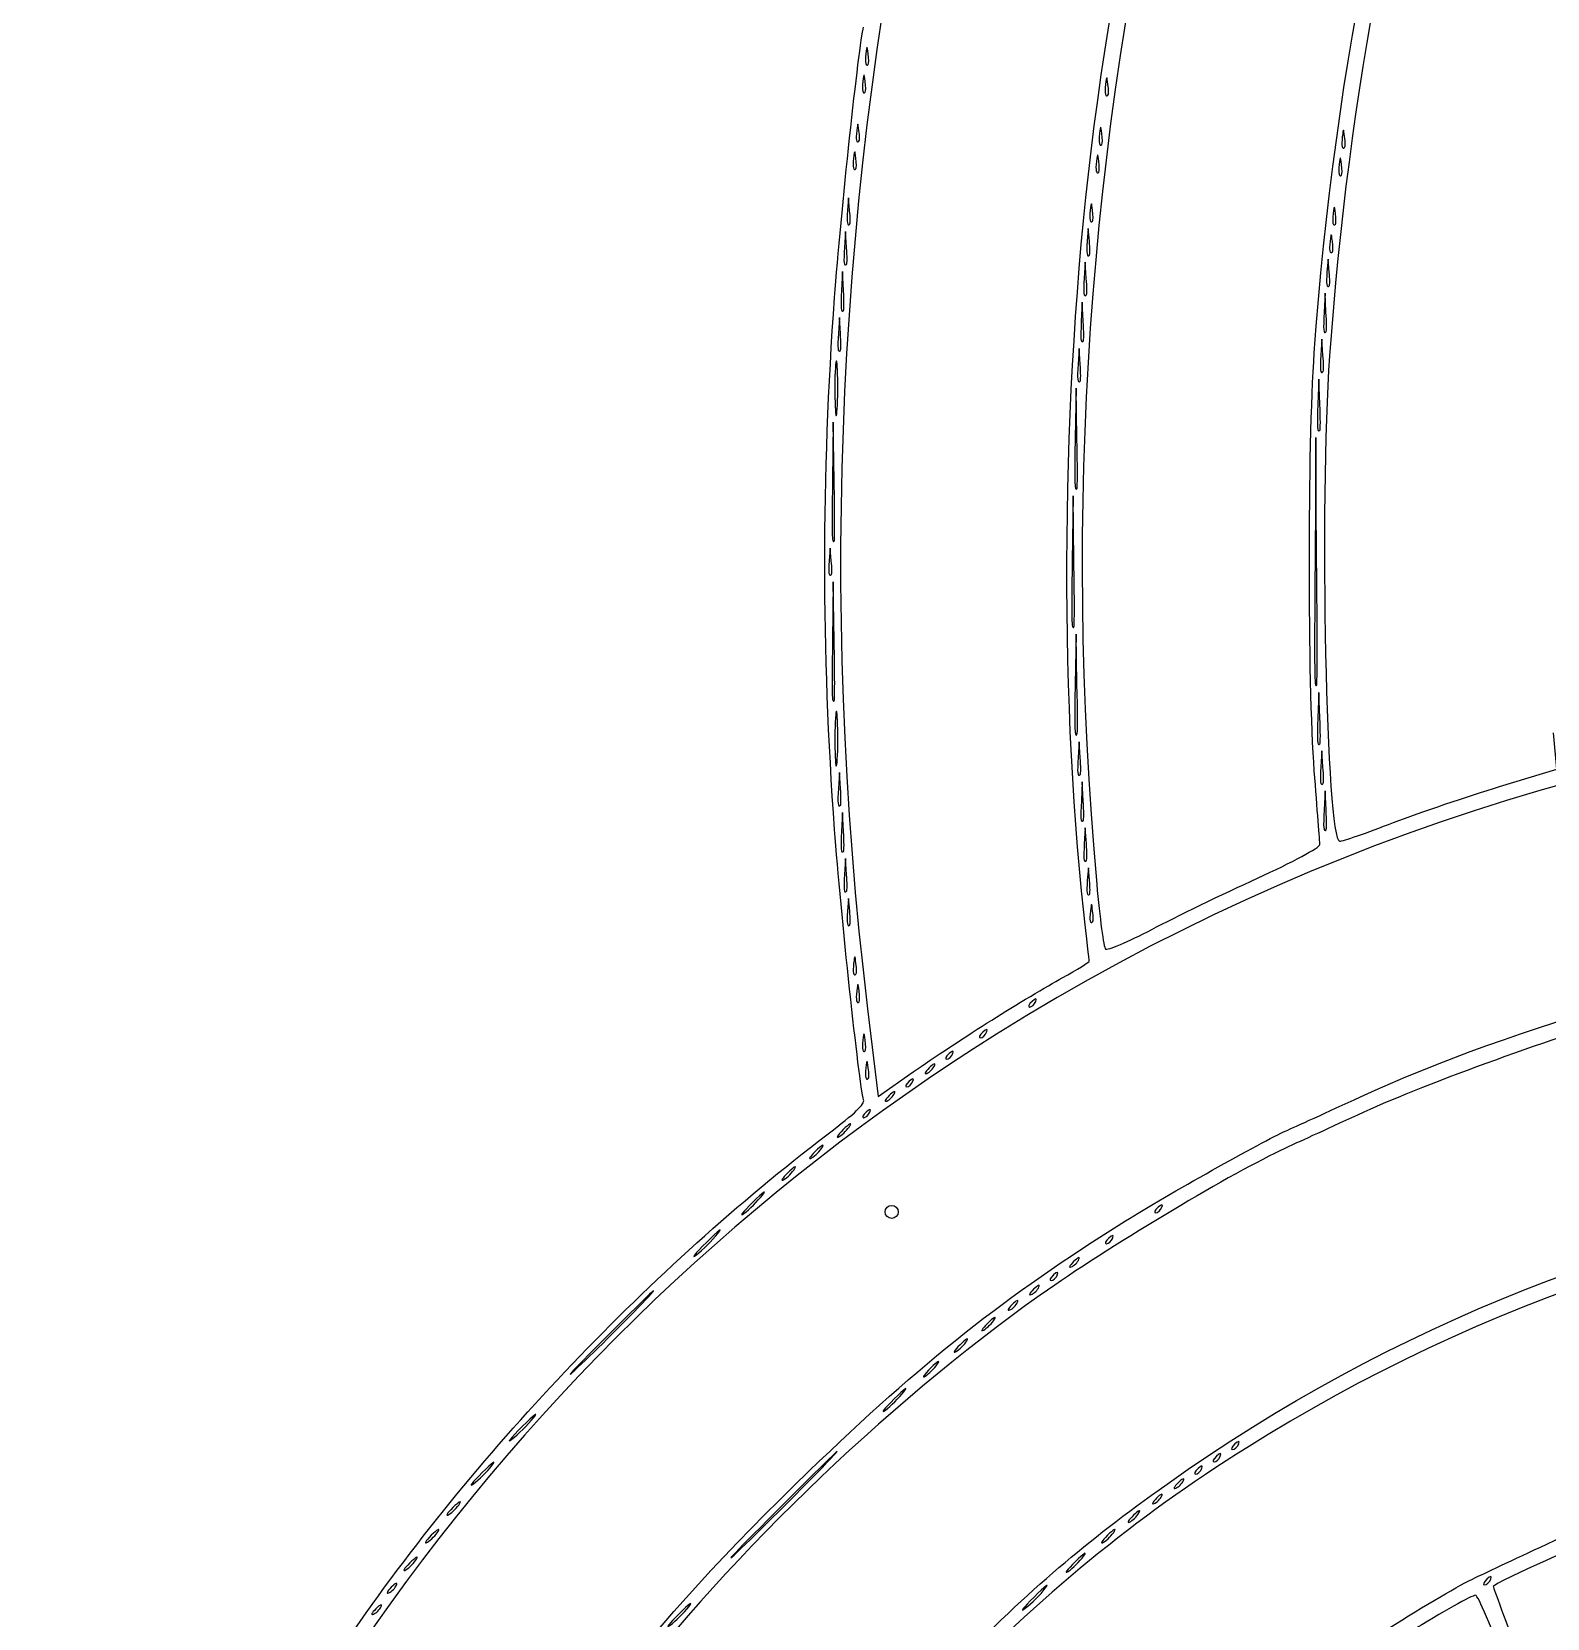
# Model space of a CAD drawing. Extents: x -1096.9 to -1063.6, y 947.9 to 977.9.
# Drawn here: x -1096.35 to -1090.82, y 959.02 to 964.81 of the extents above; entities that cross this region are included whole.
import ezdxf

# ---------------------------------------------------------------- set-up
doc = ezdxf.new("R2010")
doc.units = 0
doc.layers.add('Image', color=7, linetype='CONTINUOUS')

msp = doc.modelspace()

# ---------------------------------------------------------------- linework, layer by layer
at = {"layer": 'Image', "color": 7}
for points in [[(-1093.299529, 964.692008)], [(-1093.310747, 964.590961)], [(-1092.423785, 964.579732)], [(-1093.33321, 964.411319)], [(-1092.446248, 964.400093)], [(-1091.559259, 964.388867)], [(-1093.344455, 964.310272)], [(-1092.457466, 964.299043)], [(-1091.570477, 964.287817)], [(-1092.479929, 964.119405)], [(-1091.59294, 964.108176)], [(-1091.604185, 964.007129)], [(-1093.378719, 963.961636)], [(-1092.502948, 963.84936)], [(-1091.627362, 963.714486)], [(-1093.40105, 963.647264)], [(-1092.525411, 963.534988)], [(-1091.638448, 963.568672)], [(-1093.410336, 963.503261)], [(-1091.661626, 962.422716)], [(-1093.410204, 962.223321)], [(-1092.525226, 962.097853)], [(-1091.638343, 962.06418)], [(-1093.400917, 961.985585)], [(-1091.627256, 961.895621)], [(-1092.502763, 961.783483)], [(-1093.378481, 961.671215)], [(-1092.479691, 961.559513)], [(-1093.344217, 961.368653)], [(-1093.332972, 961.267606)], [(-1093.310509, 961.087965)], [(-1093.299291, 960.986915)], [(-1093.057488, 961.034209)], [(-1093.203432, 960.933162)], [(-1093.685794, 960.561711)], [(-1093.230605, 960.516732)], [(-1093.848513, 960.421241)], [(-1092.52983, 960.326843)], [(-1094.112567, 960.179309)], [(-1092.754381, 960.169689)], [(-1093.169301, 959.843161)], [(-1094.522169, 959.747594)], [(-1094.673775, 959.573704)], [(-1093.450183, 959.584182)], [(-1092.148062, 959.518491)], [(-1092.310781, 959.400029)], [(-1095.02231, 959.136745)], [(-1092.652623, 959.124802)], [(-1095.078481, 959.058158)], [(-1093.955219, 959.057238)]]:
    msp.add_lwpolyline(points, close=True, dxfattribs=at)
for points in [[(-1093.367262, 964.158333), (-1093.371231, 964.204984), (-1093.3752, 964.158333)], [(-1093.378719, 964.023387), (-1093.382423, 964.081482), (-1093.386127, 964.023387)], [(-1093.367527, 964.107811), (-1093.367262, 964.107811)], [(-1092.491518, 964.046059), (-1092.495487, 964.092708), (-1092.499455, 964.046059)], [(-1092.491783, 963.995535), (-1092.491518, 963.995535)], [(-1093.389964, 963.866058), (-1093.393403, 963.935522), (-1093.396843, 963.866058)], [(-1092.502948, 963.911111), (-1092.506652, 963.969206), (-1092.510356, 963.911111)], [(-1091.615774, 963.933784), (-1091.619742, 963.980432), (-1091.623711, 963.933784)], [(-1091.616038, 963.883259), (-1091.615774, 963.883259)], [(-1092.514325, 963.753782), (-1092.517765, 963.823249), (-1092.521204, 963.753782)], [(-1091.627362, 963.787464), (-1091.630802, 963.85693), (-1091.634241, 963.787464)], [(-1093.40105, 963.709015), (-1093.404754, 963.767109), (-1093.408458, 963.709015)], [(-1093.389699, 963.793078), (-1093.389964, 963.793078)], [(-1092.525411, 963.596739), (-1092.529115, 963.654833), (-1092.532819, 963.596739)], [(-1092.51406, 963.680802), (-1092.514325, 963.680802)], [(-1091.638448, 963.630423), (-1091.642153, 963.688517), (-1091.645857, 963.630423)], [(-1091.649984, 963.450461), (-1091.653424, 963.54256), (-1091.656863, 963.450459)], [(-1092.537238, 963.326692), (-1092.540413, 963.508876), (-1092.543588, 963.326692)], [(-1093.424068, 963.169458), (-1093.426979, 963.385366), (-1093.429889, 963.169455)], [(-1091.661626, 962.877432), (-1091.664536, 963.329234), (-1091.667447, 962.877432)], [(-1091.650249, 963.355026), (-1091.649984, 963.355026)], [(-1092.537503, 963.141438), (-1092.537238, 963.141438)], [(-1092.548403, 962.877527), (-1092.551314, 963.115911), (-1092.554224, 962.877527)], [(-1093.423804, 962.95052), (-1093.424068, 962.95052)], [(-1093.43444, 962.878384), (-1093.438409, 962.925036), (-1093.442378, 962.878384)], [(-1093.434705, 962.827862), (-1093.43444, 962.827862)], [(-1093.424015, 962.585626), (-1093.426926, 962.801534), (-1093.429836, 962.585623)], [(-1092.548139, 962.636135), (-1092.548403, 962.636135)], [(-1092.537132, 962.428479), (-1092.540307, 962.610663), (-1092.543482, 962.428479)], [(-1091.649984, 962.305249), (-1091.653424, 962.397348), (-1091.656863, 962.305249)], [(-1093.423751, 962.366688), (-1093.424015, 962.366688)], [(-1092.537397, 962.243226), (-1092.537132, 962.243226)], [(-1092.525226, 962.159604), (-1092.52893, 962.217699), (-1092.532634, 962.159604)], [(-1091.650249, 962.209817), (-1091.649984, 962.209817)], [(-1090.99305, 962.05403), (-1090.784479, 962.117403), (-1090.796915, 962.250753)], [(-1091.638343, 962.125931), (-1091.642047, 962.184025), (-1091.645751, 962.125931)], [(-1093.400917, 962.047339), (-1093.404621, 962.105433), (-1093.408326, 962.047339)], [(-1092.51414, 962.002275), (-1092.517579, 962.071741), (-1092.521019, 962.002275)], [(-1091.627256, 961.968601), (-1091.630696, 962.038068), (-1091.634136, 961.968601)], [(-1093.389831, 961.890007), (-1093.393271, 961.959473), (-1093.39671, 961.890007)], [(-1092.513875, 961.929298), (-1092.51414, 961.929298)], [(-1091.380453, 961.922381), (-1091.380347, 961.922381)], [(-1092.502763, 961.845234), (-1092.506467, 961.903329), (-1092.510171, 961.845234)], [(-1093.389567, 961.81703), (-1093.389831, 961.81703)], [(-1093.378481, 961.732966), (-1093.382185, 961.791061), (-1093.385889, 961.732966)], [(-1092.491333, 961.71072), (-1092.495301, 961.757371), (-1092.49927, 961.71072)], [(-1093.367024, 961.598452), (-1093.370993, 961.645103), (-1093.374962, 961.598452)], [(-1092.491597, 961.660195), (-1092.491333, 961.660195)], [(-1093.367289, 961.547927), (-1093.367024, 961.547927)], [(-1092.263579, 961.532012), (-1092.263738, 961.532012)], [(-1092.687204, 961.269027), (-1092.687468, 961.26903)], [(-1093.302095, 961.242447), (-1093.26336, 960.921904), (-1093.134985, 961.011479)], [(-1092.866856, 961.156751), (-1092.86712, 961.156754)], [(-1092.848229, 961.20091), (-1092.848123, 961.20091)], [(-1092.990363, 961.078159), (-1092.990628, 961.078159)], [(-1093.136308, 960.977112), (-1093.136572, 960.977112)], [(-1093.293496, 960.864836), (-1093.293761, 960.864836)], [(-1093.366098, 960.814949), (-1093.365966, 960.814944)], [(-1093.467143, 960.736357), (-1093.46701, 960.736352)], [(-1093.56816, 960.657742), (-1093.568055, 960.65776)], [(-1092.226882, 960.516782), (-1092.227146, 960.516782)], [(-1092.406507, 960.404506), (-1092.406772, 960.404506)], [(-1092.676012, 960.225825), (-1092.675774, 960.225802)], [(-1092.608623, 960.269775), (-1092.608887, 960.269778)], [(-1092.838413, 960.107588), (-1092.838281, 960.10761)], [(-1092.939458, 960.028999), (-1092.939325, 960.029018)], [(-1093.046085, 959.944465), (-1093.045952, 959.944449)], [(-1091.946185, 959.652262), (-1091.94645, 959.652262)], [(-1092.013548, 959.607351), (-1092.013813, 959.607351)], [(-1092.080911, 959.562441), (-1092.081176, 959.562441)], [(-1094.791991, 959.433927), (-1094.791858, 959.433949)], [(-1092.226908, 959.462352), (-1092.22667, 959.462328)], [(-1094.870598, 959.332883), (-1094.870466, 959.332902)], [(-1092.400528, 959.332891), (-1092.400395, 959.33291)], [(-1092.512632, 959.242583), (-1092.512526, 959.242591)], [(-1094.94918, 959.231857), (-1094.949047, 959.231852)], [(-1091.025541, 959.15825), (-1091.025806, 959.15825)]]:
    msp.add_lwpolyline(points, dxfattribs=at)
for points in [[(-1092.485406, 964.37478), (-1092.242889, 966.370249), (-1091.514147, 968.281629), (-1090.371782, 969.918341)], [(-1091.42575, 969.823935), (-1093.010392, 967.263996), (-1093.666956, 964.261237), (-1093.302095, 961.242447)], [(-1090.659146, 969.386362), (-1092.089193, 967.084132), (-1092.712392, 964.430764), (-1092.46498, 961.697573)], [(-1091.670066, 963.638294), (-1091.521979, 965.726881), (-1090.838401, 967.694383), (-1089.678309, 969.371074)], [(-1089.920403, 968.905453), (-1090.904812, 967.320871), (-1091.479407, 965.530404), (-1091.614318, 963.627071)], [(-1093.422216, 963.840822), (-1093.400256, 964.140854), (-1093.333131, 964.767486), (-1093.316436, 964.828345)], [(-1093.299529, 964.731307), (-1093.303498, 964.763078), (-1093.304027, 964.763078), (-1093.307996, 964.731307)], [(-1093.307996, 964.731307), (-1093.311964, 964.697935), (-1093.307996, 964.682766), (-1093.299529, 964.692008)], [(-1093.299529, 964.692008), (-1093.296883, 964.694389), (-1093.296883, 964.71201), (-1093.299529, 964.731307)], [(-1093.310747, 964.630257), (-1093.314716, 964.662031), (-1093.31551, 964.662031), (-1093.319214, 964.630257)], [(-1092.423785, 964.619031), (-1092.427753, 964.650802), (-1092.428547, 964.650802), (-1092.432251, 964.619031)], [(-1093.319214, 964.630257), (-1093.323183, 964.596888), (-1093.319214, 964.581719), (-1093.310747, 964.590961)], [(-1093.310747, 964.590961), (-1093.308101, 964.593342), (-1093.308101, 964.610963), (-1093.310747, 964.630257)], [(-1092.432251, 964.619031), (-1092.43622, 964.585661), (-1092.432251, 964.570493), (-1092.423785, 964.579732)], [(-1092.423785, 964.579732), (-1092.421139, 964.582113), (-1092.421139, 964.599735), (-1092.423785, 964.619031)], [(-1093.33321, 964.450615), (-1093.337179, 964.482389), (-1093.337708, 964.482389), (-1093.341677, 964.450615)], [(-1092.446248, 964.439389), (-1092.449952, 964.471163), (-1092.450746, 964.471163), (-1092.454714, 964.439389)], [(-1091.559259, 964.428163), (-1091.563227, 964.459934), (-1091.563756, 964.459934), (-1091.567725, 964.428163)], [(-1093.341677, 964.450615), (-1093.345646, 964.417246), (-1093.341677, 964.402078), (-1093.33321, 964.411319)], [(-1093.33321, 964.411319), (-1093.330565, 964.413701), (-1093.330565, 964.431322), (-1093.33321, 964.450615)], [(-1092.454714, 964.439389), (-1092.458683, 964.40602), (-1092.454714, 964.390851), (-1092.446248, 964.400093)], [(-1092.446248, 964.400093), (-1092.443602, 964.402474), (-1092.443602, 964.420096), (-1092.446248, 964.439389)], [(-1091.567725, 964.428163), (-1091.571694, 964.394794), (-1091.567725, 964.379625), (-1091.559259, 964.388867)], [(-1091.559259, 964.388867), (-1091.556613, 964.391248), (-1091.556613, 964.408869), (-1091.559259, 964.428163)], [(-1093.352922, 964.349568), (-1093.356891, 964.316199), (-1093.352922, 964.301031), (-1093.344455, 964.310272)], [(-1093.344455, 964.349568), (-1093.348159, 964.381342), (-1093.348953, 964.381342), (-1093.352922, 964.349568)], [(-1093.344455, 964.310272), (-1093.341809, 964.312654), (-1093.341809, 964.330275), (-1093.344455, 964.349568)], [(-1092.5116, 961.594957), (-1092.603093, 962.422333), (-1092.592986, 963.488667), (-1092.485406, 964.37478)], [(-1092.457466, 964.338342), (-1092.461435, 964.370113), (-1092.461964, 964.370113), (-1092.465933, 964.338342)], [(-1091.570477, 964.327113), (-1091.574446, 964.358887), (-1091.575239, 964.358887), (-1091.578944, 964.327113)], [(-1092.465933, 964.338342), (-1092.469901, 964.304973), (-1092.465933, 964.289804), (-1092.457466, 964.299043)], [(-1092.457466, 964.299043), (-1092.45482, 964.301425), (-1092.45482, 964.319046), (-1092.457466, 964.338342)], [(-1091.578944, 964.327113), (-1091.582912, 964.293744), (-1091.578944, 964.278575), (-1091.570477, 964.287817)], [(-1091.570477, 964.287817), (-1091.567831, 964.290198), (-1091.567831, 964.30782), (-1091.570477, 964.327113)], [(-1092.479929, 964.158701), (-1092.483633, 964.190472), (-1092.484427, 964.190472), (-1092.488396, 964.158701)], [(-1091.59294, 964.147472), (-1091.596909, 964.179245), (-1091.597438, 964.179245), (-1091.601407, 964.147472)], [(-1093.3752, 964.158333), (-1093.378904, 964.114494), (-1093.3752, 964.098825), (-1093.367527, 964.107811)], [(-1093.367262, 964.107811), (-1093.364616, 964.109927), (-1093.364616, 964.132681), (-1093.367262, 964.158333)], [(-1092.488396, 964.158701), (-1092.492365, 964.125331), (-1092.488396, 964.110163), (-1092.479929, 964.119405)], [(-1092.479929, 964.119405), (-1092.477283, 964.121786), (-1092.477283, 964.139407), (-1092.479929, 964.158701)], [(-1091.601407, 964.147472), (-1091.605375, 964.114102), (-1091.601407, 964.098934), (-1091.59294, 964.108176)], [(-1091.59294, 964.108176), (-1091.590294, 964.110557), (-1091.590294, 964.128178), (-1091.59294, 964.147472)], [(-1091.604185, 964.046425), (-1091.608154, 964.078198), (-1091.608683, 964.078198), (-1091.612651, 964.046425)], [(-1093.386127, 964.023387), (-1093.389567, 963.969087), (-1093.388773, 963.952828), (-1093.378719, 963.961636)], [(-1093.378719, 963.961636), (-1093.376073, 963.963753), (-1093.376073, 963.991434), (-1093.378719, 964.023387)], [(-1092.499455, 964.046059), (-1092.50316, 964.002221), (-1092.499455, 963.986549), (-1092.491783, 963.995535)], [(-1092.491518, 963.995535), (-1092.488872, 963.997651), (-1092.488872, 964.020405), (-1092.491518, 964.046059)], [(-1091.612651, 964.046425), (-1091.61662, 964.013055), (-1091.612651, 963.997887), (-1091.604185, 964.007129)], [(-1091.604185, 964.007129), (-1091.601539, 964.00951), (-1091.601539, 964.027131), (-1091.604185, 964.046425)], [(-1092.510356, 963.911111), (-1092.513796, 963.856814), (-1092.513002, 963.840555), (-1092.502948, 963.84936)], [(-1092.502948, 963.84936), (-1092.500302, 963.851477), (-1092.500302, 963.879158), (-1092.502948, 963.911111)], [(-1091.623711, 963.933784), (-1091.627415, 963.889945), (-1091.623711, 963.874273), (-1091.616038, 963.883259)], [(-1091.615774, 963.883259), (-1091.613128, 963.885375), (-1091.613128, 963.90813), (-1091.615774, 963.933784)], [(-1093.422216, 961.896984), (-1093.469868, 962.547616), (-1093.469868, 963.190191), (-1093.422216, 963.840822)], [(-1093.396843, 963.866058), (-1093.400018, 963.801304), (-1093.399489, 963.784402), (-1093.389699, 963.793078)], [(-1093.389964, 963.793078), (-1093.387318, 963.79493), (-1093.387318, 963.827852), (-1093.389964, 963.866058)], [(-1091.634241, 963.787464), (-1091.637416, 963.722712), (-1091.636887, 963.705811), (-1091.627362, 963.714486)], [(-1091.627362, 963.714486), (-1091.624716, 963.716338), (-1091.624716, 963.749258), (-1091.627362, 963.787464)], [(-1093.408458, 963.709015), (-1093.411898, 963.654717), (-1093.411104, 963.638458), (-1093.40105, 963.647264)], [(-1093.40105, 963.647264), (-1093.398404, 963.64938), (-1093.398404, 963.677064), (-1093.40105, 963.709015)], [(-1092.521204, 963.753782), (-1092.524379, 963.689028), (-1092.52385, 963.672129), (-1092.51406, 963.680802)], [(-1092.514325, 963.680802), (-1092.511679, 963.682654), (-1092.511679, 963.715576), (-1092.514325, 963.753782)], [(-1093.415099, 963.608986), (-1093.418274, 963.612082), (-1093.421184, 963.56955), (-1093.421714, 963.51449)], [(-1093.410336, 963.503261), (-1093.410336, 963.558321), (-1093.412982, 963.605899), (-1093.415099, 963.608986)], [(-1092.532819, 963.596739), (-1092.536259, 963.542441), (-1092.535465, 963.526182), (-1092.525411, 963.534988)], [(-1092.525411, 963.534988), (-1092.522765, 963.537104), (-1092.522765, 963.564788), (-1092.525411, 963.596739)], [(-1091.670066, 962.111016), (-1091.694143, 962.434371), (-1091.694143, 963.301223), (-1091.670066, 963.638294)], [(-1091.614318, 963.627071), (-1091.652524, 963.088265), (-1091.627018, 961.853793), (-1091.577515, 961.854018)], [(-1091.645857, 963.630423), (-1091.649296, 963.576122), (-1091.648503, 963.559864), (-1091.638448, 963.568672)], [(-1091.638448, 963.568672), (-1091.635803, 963.570788), (-1091.635803, 963.598469), (-1091.638448, 963.630423)], [(-1093.421714, 963.51449), (-1093.421714, 963.459431), (-1093.419068, 963.411853), (-1093.416951, 963.408768)], [(-1093.416951, 963.408768), (-1093.413776, 963.405673), (-1093.410866, 963.448202), (-1093.410336, 963.503261)], [(-1091.656863, 963.450459), (-1091.660038, 963.364808), (-1091.659509, 963.34653), (-1091.650249, 963.355026)], [(-1091.649984, 963.355026), (-1091.647338, 963.356878), (-1091.647338, 963.399804), (-1091.649984, 963.450461)], [(-1092.543588, 963.326692), (-1092.546498, 963.157485), (-1092.546234, 963.13325), (-1092.537503, 963.141438)], [(-1092.537238, 963.141438), (-1092.534592, 963.143026), (-1092.534592, 963.226491), (-1092.537238, 963.326692)], [(-1093.429889, 963.169455), (-1093.4328, 962.968922), (-1093.432535, 962.942385), (-1093.423804, 962.95052)], [(-1093.424068, 962.95052), (-1093.421423, 962.952108), (-1093.421423, 963.050708), (-1093.424068, 963.169458)], [(-1093.442378, 962.878384), (-1093.446082, 962.834546), (-1093.442378, 962.818877), (-1093.434705, 962.827862)], [(-1093.43444, 962.827862), (-1093.431794, 962.829979), (-1093.431794, 962.852733), (-1093.43444, 962.878384)], [(-1092.554224, 962.877527), (-1092.557135, 962.656111), (-1092.55687, 962.628028), (-1092.548139, 962.636135)], [(-1092.548403, 962.636135), (-1092.545758, 962.637722), (-1092.545758, 962.746416), (-1092.548403, 962.877527)], [(-1091.667447, 962.877432), (-1091.670093, 962.457641), (-1091.670093, 962.414737), (-1091.661626, 962.422716)], [(-1091.661626, 962.422716), (-1091.65898, 962.424304), (-1091.65898, 962.628941), (-1091.661626, 962.877432)], [(-1085.024606, 961.493211), (-1087.509467, 962.755189), (-1090.479176, 962.624297), (-1092.831111, 961.149137)], [(-1093.429836, 962.585623), (-1093.432747, 962.38509), (-1093.432482, 962.35855), (-1093.423751, 962.366688)], [(-1093.424015, 962.366688), (-1093.42137, 962.368276), (-1093.42137, 962.466873), (-1093.424015, 962.585626)], [(-1092.543482, 962.428479), (-1092.546393, 962.259273), (-1092.546128, 962.235037), (-1092.537397, 962.243226)], [(-1092.537132, 962.243226), (-1092.534486, 962.244813), (-1092.534486, 962.328279), (-1092.537132, 962.428479)], [(-1093.414967, 962.329046), (-1093.418142, 962.332142), (-1093.421052, 962.28961), (-1093.421581, 962.23455)], [(-1093.410204, 962.223321), (-1093.410204, 962.278381), (-1093.41285, 962.325958), (-1093.414967, 962.329046)], [(-1091.656863, 962.305249), (-1091.660038, 962.219598), (-1091.659509, 962.201321), (-1091.650249, 962.209817)], [(-1091.649984, 962.209817), (-1091.647338, 962.211669), (-1091.647338, 962.254595), (-1091.649984, 962.305249)], [(-1093.421581, 962.23455), (-1093.421581, 962.17949), (-1093.418935, 962.131913), (-1093.416819, 962.128825)], [(-1093.416819, 962.128825), (-1093.413644, 962.12573), (-1093.410733, 962.168261), (-1093.410204, 962.223321)], [(-1092.532634, 962.159604), (-1092.536074, 962.105306), (-1092.53528, 962.089048), (-1092.525226, 962.097853)], [(-1092.525226, 962.097853), (-1092.52258, 962.09997), (-1092.52258, 962.127653), (-1092.525226, 962.159604)], [(-1091.649958, 961.84189), (-1091.649958, 961.851944), (-1091.659747, 961.973062), (-1091.670066, 962.111016)], [(-1091.645751, 962.125931), (-1091.64919, 962.071633), (-1091.648397, 962.055374), (-1091.638343, 962.06418)], [(-1091.638343, 962.06418), (-1091.635697, 962.066296), (-1091.635697, 962.093977), (-1091.638343, 962.125931)], [(-1093.408326, 962.047339), (-1093.411765, 961.993038), (-1093.410971, 961.97678), (-1093.400917, 961.985585)], [(-1093.400917, 961.985585), (-1093.398271, 961.987702), (-1093.398271, 962.015385), (-1093.400917, 962.047339)], [(-1091.380347, 961.922381), (-1091.282055, 961.959931), (-1091.107774, 962.019177), (-1090.99305, 962.05403)], [(-1092.521019, 962.002275), (-1092.524194, 961.937523), (-1092.523665, 961.920622), (-1092.513875, 961.929298)], [(-1092.51414, 961.929298), (-1092.511494, 961.93115), (-1092.511494, 961.964069), (-1092.51414, 962.002275)], [(-1091.634136, 961.968601), (-1091.637311, 961.903847), (-1091.636781, 961.886948), (-1091.627256, 961.895621)], [(-1091.627256, 961.895621), (-1091.624611, 961.897473), (-1091.624611, 961.930396), (-1091.627256, 961.968601)], [(-1091.577515, 961.854018), (-1091.567461, 961.854066), (-1091.478746, 961.884829), (-1091.380453, 961.922381)], [(-1093.316436, 960.909461), (-1093.333105, 960.970321), (-1093.400229, 961.596952), (-1093.422216, 961.896984)], [(-1093.39671, 961.890007), (-1093.399885, 961.825255), (-1093.399356, 961.808354), (-1093.389567, 961.81703)], [(-1093.389831, 961.81703), (-1093.387185, 961.818882), (-1093.387185, 961.851801), (-1093.389831, 961.890007)], [(-1092.510171, 961.845234), (-1092.513611, 961.790934), (-1092.512817, 961.774675), (-1092.502763, 961.783483)], [(-1092.502763, 961.783483), (-1092.500117, 961.7856), (-1092.500117, 961.81328), (-1092.502763, 961.845234)], [(-1091.877182, 961.719282), (-1091.751452, 961.776652), (-1091.649217, 961.831822), (-1091.649958, 961.84189)], [(-1093.385889, 961.732966), (-1093.389329, 961.678668), (-1093.388535, 961.66241), (-1093.378481, 961.671215)], [(-1093.378481, 961.671215), (-1093.375835, 961.673332), (-1093.375835, 961.701012), (-1093.378481, 961.732966)], [(-1092.49927, 961.71072), (-1092.502974, 961.666881), (-1092.49927, 961.651213), (-1092.491597, 961.660195)], [(-1092.491333, 961.660195), (-1092.488687, 961.662312), (-1092.488687, 961.685066), (-1092.491333, 961.71072)], [(-1092.46498, 961.697573), (-1092.453603, 961.573007), (-1092.439316, 961.466131), (-1092.433045, 961.460067)], [(-1092.263738, 961.532012), (-1092.176849, 961.577645), (-1092.002885, 961.661915), (-1091.877182, 961.719282)], [(-1092.479691, 961.598809), (-1092.483395, 961.630583), (-1092.484189, 961.630583), (-1092.488158, 961.598809)], [(-1093.374962, 961.598452), (-1093.378666, 961.554613), (-1093.374962, 961.538945), (-1093.367289, 961.547927)], [(-1093.367024, 961.547927), (-1093.364378, 961.550044), (-1093.364378, 961.572798), (-1093.367024, 961.598452)], [(-1092.492021, 961.416487), (-1092.492021, 961.420112), (-1092.501281, 961.500429), (-1092.5116, 961.594957)], [(-1092.488158, 961.598809), (-1092.492126, 961.56544), (-1092.488158, 961.550271), (-1092.479691, 961.559513)], [(-1092.479691, 961.559513), (-1092.477045, 961.561894), (-1092.477045, 961.579542), (-1092.479691, 961.598809)], [(-1092.433045, 961.460067), (-1092.426695, 961.454008), (-1092.350495, 961.486393), (-1092.263579, 961.532012)], [(-1091.501844, 960.920164), (-1090.925846, 961.184977), (-1090.16763, 961.396271), (-1089.499848, 961.478051)], [(-1093.352684, 961.407949), (-1093.356653, 961.37458), (-1093.352684, 961.359412), (-1093.344217, 961.368653)], [(-1093.344217, 961.407949), (-1093.347921, 961.439723), (-1093.348715, 961.439723), (-1093.352684, 961.407949)], [(-1093.344217, 961.368653), (-1093.341571, 961.371035), (-1093.341571, 961.388656), (-1093.344217, 961.407949)], [(-1092.590578, 961.355326), (-1092.536021, 961.385333), (-1092.491677, 961.412855), (-1092.492021, 961.416487)], [(-1093.332972, 961.306902), (-1093.336941, 961.338673), (-1093.33747, 961.338673), (-1093.341439, 961.306902)], [(-1092.848123, 961.20091), (-1092.760996, 961.255835), (-1092.645109, 961.325323), (-1092.590578, 961.355326)], [(-1093.341439, 961.306902), (-1093.345408, 961.273533), (-1093.341439, 961.258364), (-1093.332972, 961.267606)], [(-1093.332972, 961.267606), (-1093.330326, 961.269988), (-1093.330326, 961.287609), (-1093.332972, 961.306902)], [(-1092.700962, 961.269027), (-1092.713398, 961.257677), (-1092.717366, 961.24839), (-1092.709693, 961.24839)], [(-1092.709693, 961.24839), (-1092.702285, 961.24839), (-1092.692231, 961.257677), (-1092.687204, 961.269027)], [(-1092.687468, 961.26903), (-1092.682177, 961.281571), (-1092.687468, 961.281571), (-1092.700962, 961.269027)], [(-1090.503518, 961.220021), (-1090.767308, 961.147655), (-1091.257872, 960.970548), (-1091.489567, 960.864027)], [(-1093.310509, 961.127261), (-1093.314478, 961.159035), (-1093.315272, 961.159035), (-1093.318976, 961.127261)], [(-1093.134985, 961.011479), (-1093.064367, 961.060745), (-1092.93533, 961.145991), (-1092.848229, 961.20091)], [(-1092.880614, 961.156751), (-1092.89305, 961.145401), (-1092.897018, 961.136114), (-1092.889345, 961.136114)], [(-1092.889345, 961.136114), (-1092.881937, 961.136114), (-1092.871883, 961.145401), (-1092.866856, 961.156751)], [(-1092.86712, 961.156754), (-1092.861829, 961.169295), (-1092.86712, 961.169295), (-1092.880614, 961.156751)], [(-1092.831111, 961.149137), (-1094.632711, 960.019154), (-1095.905648, 958.20185), (-1096.354911, 956.118423)], [(-1093.318976, 961.127261), (-1093.322945, 961.093892), (-1093.318976, 961.078723), (-1093.310509, 961.087965)], [(-1093.310509, 961.087965), (-1093.307863, 961.090346), (-1093.307863, 961.107967), (-1093.310509, 961.127261)], [(-1093.299291, 961.026214), (-1093.30326, 961.057985), (-1093.303789, 961.057985), (-1093.307758, 961.026214)], [(-1093.057515, 961.034186), (-1093.053017, 961.045007), (-1093.061748, 961.04125), (-1093.077094, 961.025825)], [(-1093.004122, 961.078159), (-1093.016557, 961.066809), (-1093.020526, 961.057522), (-1093.012853, 961.057522)], [(-1093.012853, 961.057522), (-1093.005445, 961.057522), (-1092.99539, 961.066809), (-1092.990363, 961.078159)], [(-1092.990628, 961.078159), (-1092.985336, 961.090701), (-1092.990628, 961.090701), (-1093.004122, 961.078159)], [(-1093.307758, 961.026214), (-1093.311726, 960.992845), (-1093.307758, 960.977676), (-1093.299291, 960.986915)], [(-1093.299291, 960.986915), (-1093.296645, 960.989296), (-1093.296645, 961.006918), (-1093.299291, 961.026214)], [(-1093.136572, 960.977112), (-1093.13128, 960.989654), (-1093.136572, 960.989654), (-1093.150066, 960.977112)], [(-1093.077094, 961.025825), (-1093.09244, 961.0104), (-1093.096408, 961.001536), (-1093.08556, 961.00614)], [(-1093.08556, 961.00614), (-1093.074713, 961.010744), (-1093.062013, 961.023364), (-1093.057488, 961.034209)], [(-1093.223038, 960.924778), (-1093.238384, 960.909326), (-1093.242353, 960.900463), (-1093.231505, 960.905093)], [(-1093.231505, 960.905093), (-1093.220657, 960.909697), (-1093.207957, 960.922317), (-1093.203432, 960.933162)], [(-1093.203459, 960.933139), (-1093.198961, 960.94396), (-1093.207692, 960.940203), (-1093.223038, 960.924778)], [(-1093.150066, 960.977112), (-1093.162501, 960.965762), (-1093.16647, 960.956475), (-1093.158797, 960.956475)], [(-1093.158797, 960.956475), (-1093.151389, 960.956475), (-1093.141335, 960.965762), (-1093.136308, 960.977112)], [(-1092.208043, 959.505394), (-1090.568844, 960.672757), (-1088.454347, 960.967865), (-1086.554241, 960.294464)], [(-1093.450712, 960.781636), (-1093.34345, 960.863537), (-1093.312044, 960.893422), (-1093.316436, 960.909461)], [(-1093.307255, 960.864836), (-1093.319426, 960.853486), (-1093.323659, 960.844199), (-1093.315986, 960.844199)], [(-1093.315986, 960.844199), (-1093.308578, 960.844199), (-1093.298524, 960.853486), (-1093.293496, 960.864836)], [(-1093.293761, 960.864836), (-1093.288469, 960.877378), (-1093.293761, 960.877378), (-1093.307255, 960.864836)], [(-1086.099132, 960.052375), (-1087.969736, 960.884429), (-1090.091615, 960.749206), (-1091.838897, 959.686586)], [(-1091.773386, 960.796032), (-1091.742483, 960.809843), (-1091.620298, 960.865707), (-1091.501844, 960.920164)], [(-1091.489567, 960.864027), (-1091.608021, 960.80957), (-1091.730206, 960.753709), (-1091.761109, 960.739895)], [(-1093.405389, 960.775653), (-1093.39163, 960.783644), (-1093.374089, 960.801318), (-1093.366098, 960.814949)], [(-1093.365966, 960.814944), (-1093.358028, 960.82857), (-1093.369141, 960.822035), (-1093.390837, 960.800445)], [(-1095.177674, 958.972028), (-1094.712272, 959.642049), (-1094.091983, 960.292016), (-1093.450712, 960.781636)], [(-1093.46701, 960.736352), (-1093.459073, 960.749978), (-1093.470185, 960.743443), (-1093.491881, 960.721853)], [(-1093.390837, 960.800445), (-1093.412533, 960.778828), (-1093.418962, 960.767679), (-1093.405389, 960.775653)], [(-1092.359517, 960.467287), (-1092.212594, 960.55928), (-1091.857682, 960.758336), (-1091.773386, 960.796032)], [(-1093.491881, 960.721853), (-1093.513577, 960.700237), (-1093.520033, 960.689087), (-1093.506433, 960.697062)], [(-1093.506433, 960.697062), (-1093.492939, 960.705052), (-1093.475133, 960.722726), (-1093.467143, 960.736357)], [(-1091.761109, 960.739895), (-1091.932083, 960.663454), (-1092.36256, 960.408703), (-1092.618015, 960.232787)], [(-1093.592925, 960.643235), (-1093.614621, 960.621618), (-1093.621077, 960.610469), (-1093.607478, 960.618443)], [(-1093.607478, 960.618443), (-1093.593719, 960.626434), (-1093.576151, 960.644108), (-1093.56816, 960.657742)], [(-1093.568055, 960.65776), (-1093.560117, 960.671386), (-1093.57123, 960.664851), (-1093.592925, 960.643235)], [(-1093.685794, 960.561698), (-1093.668067, 960.584373), (-1093.683148, 960.572678), (-1093.721116, 960.53569)], [(-1093.721116, 960.53569), (-1093.75829, 960.498751), (-1093.77271, 960.480146), (-1093.753263, 960.494457)], [(-1093.753263, 960.494457), (-1093.733948, 960.508771), (-1093.703468, 960.539029), (-1093.685794, 960.561711)], [(-1093.230605, 960.483048), (-1093.239865, 960.492308), (-1093.239865, 960.507469), (-1093.230605, 960.516732)], [(-1093.230605, 960.516732), (-1093.221345, 960.525993), (-1093.206263, 960.525993), (-1093.196924, 960.516732)], [(-1093.196924, 960.516732), (-1093.187663, 960.507472), (-1093.187663, 960.492311), (-1093.196924, 960.483048)], [(-1092.24064, 960.516782), (-1092.253075, 960.505432), (-1092.257044, 960.496145), (-1092.249371, 960.496145)], [(-1092.249371, 960.496145), (-1092.241963, 960.496145), (-1092.231909, 960.505432), (-1092.226882, 960.516782)], [(-1092.227146, 960.516782), (-1092.221855, 960.529324), (-1092.227146, 960.529324), (-1092.24064, 960.516782)], [(-1093.517043, 959.551625), (-1093.1008, 959.953649), (-1092.800631, 960.191086), (-1092.359517, 960.467287)], [(-1093.196924, 960.483048), (-1093.206184, 960.473788), (-1093.221265, 960.473788), (-1093.230605, 960.483048)], [(-1093.927226, 960.342761), (-1093.904737, 960.360223), (-1093.869415, 960.395537), (-1093.848513, 960.421241)], [(-1093.848539, 960.421263), (-1093.827637, 960.44698), (-1093.845894, 960.432719), (-1093.889285, 960.389534)], [(-1092.420266, 960.404506), (-1092.432701, 960.393156), (-1092.43667, 960.383869), (-1092.428997, 960.383869)], [(-1092.428997, 960.383869), (-1092.421589, 960.383869), (-1092.411534, 960.393156), (-1092.406507, 960.404506)], [(-1092.406772, 960.404506), (-1092.40148, 960.417048), (-1092.406772, 960.417048), (-1092.420266, 960.404506)], [(-1093.889285, 960.389534), (-1093.932518, 960.346309), (-1093.949637, 960.325309), (-1093.927226, 960.342761)], [(-1092.549409, 960.318488), (-1092.564755, 960.303036), (-1092.568723, 960.294173), (-1092.557875, 960.298776)], [(-1092.557875, 960.298776), (-1092.547028, 960.30338), (-1092.534328, 960.316001), (-1092.52983, 960.326843)], [(-1092.52983, 960.326849), (-1092.525332, 960.337697), (-1092.534063, 960.333913), (-1092.549409, 960.318488)], [(-1094.112567, 960.179306), (-1094.044728, 960.25109), (-1094.100396, 960.198674), (-1094.23626, 960.062834)], [(-1092.618015, 960.232787), (-1093.183694, 959.843243), (-1093.798956, 959.257101), (-1094.206547, 958.719473)], [(-1092.704084, 960.197756), (-1092.693236, 960.20236), (-1092.680536, 960.215007), (-1092.676012, 960.225825)], [(-1092.675774, 960.225802), (-1092.671276, 960.236623), (-1092.680007, 960.232866), (-1092.695618, 960.217441)], [(-1092.622381, 960.269775), (-1092.634816, 960.258425), (-1092.638785, 960.249138), (-1092.631112, 960.249138)], [(-1092.631112, 960.249138), (-1092.623704, 960.249138), (-1092.61365, 960.258425), (-1092.608623, 960.269775)], [(-1092.608887, 960.269778), (-1092.603595, 960.282319), (-1092.608887, 960.282319), (-1092.622381, 960.269775)], [(-1094.359582, 959.932315), (-1094.291584, 959.996373), (-1094.180406, 960.10752), (-1094.112567, 960.179309)], [(-1092.782427, 960.141619), (-1092.771579, 960.146223), (-1092.758879, 960.158843), (-1092.754381, 960.169689)], [(-1092.754381, 960.169665), (-1092.749884, 960.180486), (-1092.758615, 960.176729), (-1092.773961, 960.161304)], [(-1092.695618, 960.217441), (-1092.710963, 960.201989), (-1092.714668, 960.193126), (-1092.704084, 960.197756)], [(-1092.838281, 960.10761), (-1092.830343, 960.121236), (-1092.841456, 960.1147), (-1092.863152, 960.093084)], [(-1092.773961, 960.161304), (-1092.789306, 960.145852), (-1092.793275, 960.136989), (-1092.782427, 960.141619)], [(-1094.23626, 960.062834), (-1094.372123, 959.926989), (-1094.427606, 959.868254), (-1094.359582, 959.932315)], [(-1092.863152, 960.093084), (-1092.884848, 960.071467), (-1092.891303, 960.060321), (-1092.877704, 960.068292)], [(-1092.877704, 960.068292), (-1092.86421, 960.076283), (-1092.846377, 960.093957), (-1092.838413, 960.107588)], [(-1092.964196, 960.014492), (-1092.985892, 959.992876), (-1092.992348, 959.981726), (-1092.978748, 959.989701)], [(-1092.978748, 959.989701), (-1092.96499, 959.997691), (-1092.947421, 960.015365), (-1092.939458, 960.028999)], [(-1092.939325, 960.029018), (-1092.931388, 960.042644), (-1092.9425, 960.036109), (-1092.964196, 960.014492)], [(-1093.091196, 959.899779), (-1093.077702, 959.90769), (-1093.057356, 959.927809), (-1093.046085, 959.944465)], [(-1093.045952, 959.944449), (-1093.034575, 959.961091), (-1093.045741, 959.954609), (-1093.070559, 959.930056)], [(-1093.070559, 959.930056), (-1093.095429, 959.905476), (-1093.10461, 959.891855), (-1093.091196, 959.899779)], [(-1093.23677, 959.775907), (-1093.217191, 959.790221), (-1093.186975, 959.820478), (-1093.169301, 959.843161)], [(-1093.169301, 959.843151), (-1093.151574, 959.865825), (-1093.166655, 959.854131), (-1093.204623, 959.817142)], [(-1094.522195, 959.747615), (-1094.501293, 959.773332), (-1094.519549, 959.759071), (-1094.562941, 959.715886)], [(-1093.204623, 959.817142), (-1093.24177, 959.780201), (-1093.25619, 959.761598), (-1093.23677, 959.775907)], [(-1094.562941, 959.715886), (-1094.606174, 959.672658), (-1094.623292, 959.651661), (-1094.600882, 959.669113)], [(-1094.600882, 959.669113), (-1094.578392, 959.686575), (-1094.543071, 959.721889), (-1094.522169, 959.747594)], [(-1090.82123, 959.286417), (-1090.167286, 959.594506), (-1089.401687, 959.758973), (-1088.62151, 959.758973)], [(-1093.450183, 959.584182), (-1093.363717, 959.67445), (-1093.434308, 959.60683), (-1093.607345, 959.433946)], [(-1091.838897, 959.686586), (-1092.258023, 959.431689), (-1092.597933, 959.161798), (-1092.971631, 958.787135)], [(-1091.959944, 959.652262), (-1091.972114, 959.640911), (-1091.976348, 959.631624), (-1091.968675, 959.631624)], [(-1091.968675, 959.631624), (-1091.961266, 959.631624), (-1091.951212, 959.640911), (-1091.946185, 959.652262)], [(-1091.94645, 959.652262), (-1091.941158, 959.664803), (-1091.94645, 959.664803), (-1091.959944, 959.652262)], [(-1094.673775, 959.573694), (-1094.656048, 959.596368), (-1094.671129, 959.584674), (-1094.709123, 959.547685)], [(-1092.027306, 959.607351), (-1092.039742, 959.596001), (-1092.043711, 959.586714), (-1092.036038, 959.586714)], [(-1092.036038, 959.586714), (-1092.028629, 959.586714), (-1092.018575, 959.596001), (-1092.013548, 959.607351)], [(-1092.013813, 959.607351), (-1092.008521, 959.619893), (-1092.013813, 959.619893), (-1092.027306, 959.607351)], [(-1094.834059, 957.855545), (-1094.463987, 958.521827), (-1094.106138, 958.982686), (-1093.517043, 959.551625)], [(-1094.709123, 959.547685), (-1094.746271, 959.510747), (-1094.76069, 959.492141), (-1094.74127, 959.506452)], [(-1094.74127, 959.506452), (-1094.721955, 959.520766), (-1094.691449, 959.551021), (-1094.673775, 959.573704)], [(-1093.764561, 959.26982), (-1093.678121, 959.352449), (-1093.536675, 959.493911), (-1093.450183, 959.584182)], [(-1092.094669, 959.562441), (-1092.107105, 959.55109), (-1092.111074, 959.541803), (-1092.103401, 959.541803)], [(-1092.103401, 959.541803), (-1092.095992, 959.541803), (-1092.085938, 959.55109), (-1092.080911, 959.562441)], [(-1092.081176, 959.562441), (-1092.075884, 959.574982), (-1092.081176, 959.574982), (-1092.094669, 959.562441)], [(-1093.000232, 958.826775), (-1092.690088, 959.136914), (-1092.51578, 959.286245), (-1092.208043, 959.505394)], [(-1092.22667, 959.462328), (-1092.222172, 959.473149), (-1092.230903, 959.469392), (-1092.246514, 959.453967)], [(-1092.167668, 959.510106), (-1092.183014, 959.494681), (-1092.186983, 959.485818), (-1092.176135, 959.490421)], [(-1092.176135, 959.490421), (-1092.165287, 959.495025), (-1092.152587, 959.507646), (-1092.148062, 959.518491)], [(-1092.148089, 959.518467), (-1092.143591, 959.529289), (-1092.152322, 959.525532), (-1092.167668, 959.510106)], [(-1094.816729, 959.419423), (-1094.838425, 959.397807), (-1094.844881, 959.38666), (-1094.831281, 959.394632)], [(-1094.831281, 959.394632), (-1094.817787, 959.402622), (-1094.799981, 959.420296), (-1094.791991, 959.433927)], [(-1094.791858, 959.433949), (-1094.783921, 959.447575), (-1094.795033, 959.441039), (-1094.816729, 959.419423)], [(-1093.607345, 959.433946), (-1093.780277, 959.261046), (-1093.851026, 959.18719), (-1093.764561, 959.26982)], [(-1092.246514, 959.453967), (-1092.26186, 959.438515), (-1092.265564, 959.429678), (-1092.25498, 959.434282)], [(-1092.25498, 959.434282), (-1092.244133, 959.438886), (-1092.231433, 959.451533), (-1092.226908, 959.462352)], [(-1092.330069, 959.39179), (-1092.348855, 959.373481), (-1092.355469, 959.362225), (-1092.344886, 959.36676)], [(-1092.344886, 959.36676), (-1092.334303, 959.371285), (-1092.318957, 959.38626), (-1092.310781, 959.400029)], [(-1092.310755, 959.400018), (-1092.302553, 959.413777), (-1092.310755, 959.410073), (-1092.330069, 959.39179)], [(-1090.442876, 959.382466), (-1090.605039, 959.325639), (-1091.017577, 959.14491), (-1091.016651, 959.131101)], [(-1094.895337, 959.318376), (-1094.917033, 959.29676), (-1094.923489, 959.28561), (-1094.909889, 959.293585)], [(-1094.909889, 959.293585), (-1094.896395, 959.301575), (-1094.878562, 959.319249), (-1094.870598, 959.332883)], [(-1094.870466, 959.332902), (-1094.862529, 959.346528), (-1094.873641, 959.339992), (-1094.895337, 959.318376)], [(-1092.425266, 959.318384), (-1092.446962, 959.296767), (-1092.453391, 959.285618), (-1092.439818, 959.293592)], [(-1092.439818, 959.293592), (-1092.42606, 959.301583), (-1092.408518, 959.319257), (-1092.400528, 959.332891)], [(-1092.400395, 959.33291), (-1092.392458, 959.346536), (-1092.40357, 959.34), (-1092.425266, 959.318384)], [(-1094.949047, 959.231852), (-1094.94111, 959.245478), (-1094.952222, 959.238943), (-1094.973918, 959.217353)], [(-1092.568935, 959.186603), (-1092.552531, 959.197742), (-1092.527131, 959.222938), (-1092.512632, 959.242583)], [(-1092.512526, 959.242591), (-1092.497974, 959.26225), (-1092.512526, 959.253122), (-1092.542477, 959.222324)], [(-1091.080892, 959.164349), (-1091.059725, 959.174138), (-1090.942938, 959.229069), (-1090.82123, 959.286417)], [(-1094.973918, 959.217353), (-1094.995614, 959.195736), (-1095.00207, 959.184587), (-1094.98847, 959.192561)], [(-1094.98847, 959.192561), (-1094.974712, 959.200552), (-1094.95717, 959.218226), (-1094.94918, 959.231857)], [(-1092.542477, 959.222324), (-1092.573486, 959.191561), (-1092.585313, 959.175456), (-1092.568935, 959.186603)], [(-1095.041916, 959.12836), (-1095.057262, 959.112909), (-1095.061231, 959.104045), (-1095.050383, 959.108675)], [(-1095.050383, 959.108675), (-1095.039535, 959.113279), (-1095.026835, 959.1259), (-1095.02231, 959.136745)], [(-1095.022337, 959.136721), (-1095.017839, 959.147542), (-1095.02657, 959.143785), (-1095.041916, 959.12836)], [(-1092.725621, 959.051824), (-1092.703132, 959.069393), (-1092.670218, 959.102243), (-1092.652623, 959.124802)], [(-1092.652623, 959.124802), (-1092.63516, 959.147371), (-1092.652623, 959.132977), (-1092.69366, 959.09284)], [(-1091.783731, 958.721976), (-1091.585585, 958.865692), (-1091.19588, 959.11098), (-1091.080892, 959.164349)], [(-1091.039299, 959.15825), (-1091.051735, 959.1469), (-1091.055704, 959.137613), (-1091.048031, 959.137613)], [(-1091.048031, 959.137613), (-1091.040622, 959.137613), (-1091.030568, 959.1469), (-1091.025541, 959.15825)], [(-1091.025806, 959.15825), (-1091.020514, 959.170791), (-1091.025806, 959.170791), (-1091.039299, 959.15825)], [(-1091.016651, 959.131101), (-1091.016492, 959.12872), (-1090.969476, 959.002064), (-1090.912114, 958.849452)], [(-1095.078481, 959.058134), (-1095.073984, 959.068956), (-1095.082715, 959.065199), (-1095.098061, 959.049774)], [(-1093.955219, 959.057227), (-1093.937492, 959.079902), (-1093.952574, 959.068207), (-1093.990541, 959.031218)], [(-1092.69366, 959.09284), (-1092.733797, 959.052703), (-1092.748164, 959.034245), (-1092.725621, 959.051824)], [(-1091.080786, 959.099584), (-1091.108858, 959.098526), (-1091.507189, 958.856101), (-1091.643952, 958.756975)], [(-1090.965613, 958.830455), (-1091.021043, 958.978802), (-1091.072875, 959.09991), (-1091.080786, 959.099584)], [(-1095.098061, 959.049774), (-1095.113406, 959.034322), (-1095.117375, 959.025458), (-1095.106527, 959.030089)], [(-1095.106527, 959.030089), (-1095.095679, 959.034692), (-1095.082979, 959.047313), (-1095.078481, 959.058158)], [(-1093.990541, 959.031218), (-1094.027715, 958.99428), (-1094.042135, 958.975674), (-1094.022688, 958.989983)], [(-1094.022688, 958.989983), (-1094.003374, 959.004297), (-1093.972894, 959.034555), (-1093.955219, 959.057238)]]:
    msp.add_open_spline(points, degree=3, dxfattribs=at)

doc.saveas('drawing.dxf')
